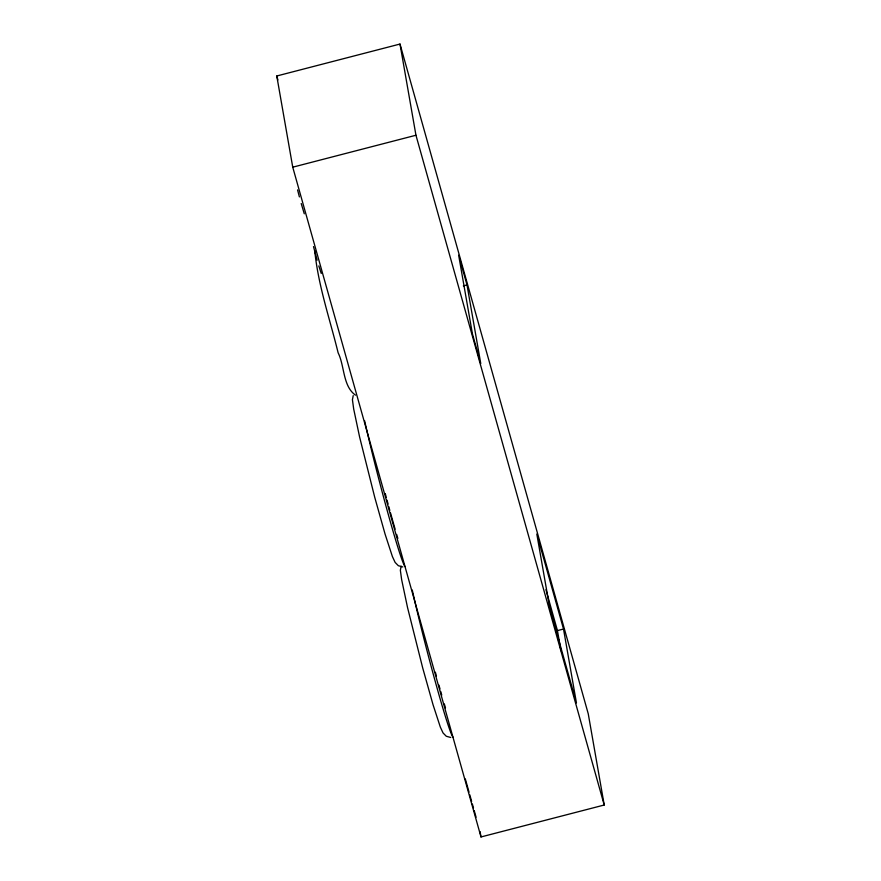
<?xml version="1.0" encoding="UTF-8"?>
<svg xmlns="http://www.w3.org/2000/svg" width="881" height="881" viewBox="0 0 881 881"><rect width="100%" height="100%" fill="white"/><g stroke="black" fill="none" stroke-linecap="round" stroke-linejoin="round"><path stroke-width="1.32" d="M314.77 250.887C318.195 285.466 329.868 319.076 338.128 352.807C344.647 365.824 342.742 386.208 355.495 395.162M353.215 395.613L352.422 399.721L353.699 409.059L359.591 436.954L374.733 497.291L385.085 534.128L392.397 556.539L395.117 562.408L398.344 565.701L402.804 566.935M401.152 566.164L400.359 570.271L401.637 579.61L407.529 607.505L422.671 667.831L433.023 704.679L440.335 727.089L443.055 732.959L446.282 736.252L450.742 737.485M276.777 75.986L399.996 44.05L588.255 713.819L604.223 805.014L481.004 836.95L292.745 167.181L276.777 75.986L277.9 79.962M292.745 167.181L415.953 135.245L399.996 44.05M463.362 285.862L466.996 284.915L458.66 255.237L472.425 333.877L480.762 363.556L466.996 284.915M560.966 650.762L557.442 630.609L563.51 629.034L536.815 534.051L549.744 607.945L576.449 702.939L563.51 629.034M321.257 273.462L318.812 265.941M304.286 213.797L301.214 203.511M545.945 589.708L557.442 630.609M415.953 135.245L604.223 805.014M465.322 778.947L469.033 792.14M469.771 794.783L471.632 801.38M472.37 804.023L473.482 807.976M474.22 810.619L476.081 817.216M317.138 260.181L313.493 246.581M297.569 189.911L299.397 196.904M558.014 637.481L558.477 640.168M480.068 831.587L481.004 836.95M445.489 707.861A90.369 3.667 75.5 0 1 444.31 703.908M441.744 695.109A90.369 3.667 75.5 0 1 440.698 691.431M439.993 688.92A90.369 3.667 75.5 0 1 438.914 685.077M436.425 676.079A90.369 3.667 75.5 0 1 435.379 672.225M397.849 538.39A90.369 3.667 75.5 0 1 396.67 534.448M395.129 529.173A90.369 3.667 75.5 0 1 390.547 513.006M389.82 510.385A90.369 3.667 75.5 0 1 388.785 506.619M388.092 504.053A90.369 3.667 75.5 0 1 387.034 500.144M386.319 497.512A90.369 3.667 75.5 0 1 385.261 493.547M453.043 737.155A91.635 3.711 75.5 0 1 435.743 683.271A91.635 3.711 75.5 0 1 412.264 590.017M405.106 566.615A91.635 3.711 75.5 0 1 388.014 513.48A91.635 3.711 75.5 0 1 364.613 420.733"/></g></svg>
